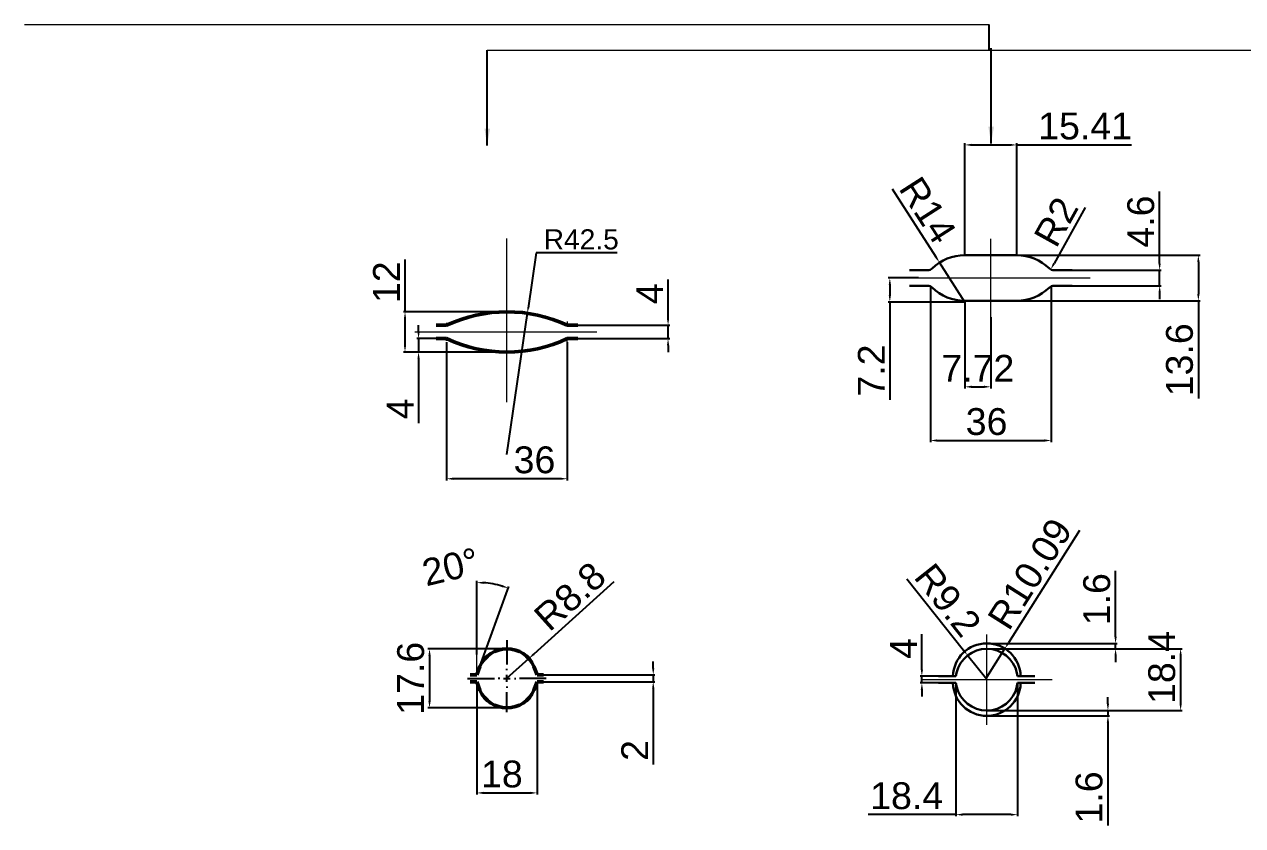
# Model space of a CAD drawing. Header units: millimetres. Extents: x 1526 to 31626, y -4643 to 9189.
# Drawn here: x 23796 to 24522, y 1182 to 1660 of the extents above; entities that cross this region are included whole.
import ezdxf

# ---------------------------------------------------------------- set-up
doc = ezdxf.new("R2010")
doc.units = ezdxf.units.MM
for name, color, linetype, lineweight in [('контурная', 7, 'Continuous', 50), ('размерные', 7, 'Continuous', 25), ('图层2', 1, 'Continuous', 13), ('图层4', 250, 'Continuous', 13)]:
    doc.layers.add(name, color=color, linetype=linetype, lineweight=lineweight)
doc.styles.get("Standard").update_dxf_attribs({"font": 'arial.ttf'})
doc.dimstyles.new('ISO-25', dxfattribs={"dimtxt": 2.5, "dimasz": 2.5, "dimexe": 1.25, "dimexo": 0.625, "dimtad": 1, "dimtxsty": 'Standard', "dimcen": 2.5, "dimadec": 0, "dimazin": 0, "dimtfac": 1, "dimtmove": 0, "dimatfit": 3, "dimfxl": 1, "dimarcsym": 0})
doc.dimstyles.new('ISO-25$0', dxfattribs={"dimscale": 2, "dimtxt": 4, "dimasz": 3, "dimexe": 0.5, "dimexo": 0, "dimgap": 1, "dimtad": 1, "dimtxsty": 'Standard', "dimcen": 3, "dimclrd": 150, "dimclre": 150, "dimadec": 0, "dimazin": 0, "dimtfac": 1, "dimtmove": 0, "dimatfit": 3, "dimfxl": 1, "dimlwd": -1, "dimarcsym": 0})
doc.dimstyles.new('ISO-25$4', dxfattribs={"dimscale": 3, "dimtxt": 4, "dimasz": 1, "dimexe": 0, "dimexo": 1, "dimtad": 1, "dimtih": 1, "dimtoh": 1, "dimtxsty": 'Standard', "dimcen": 2, "dimclrd": 5, "dimclre": 5, "dimclrt": 3, "dimadec": 0, "dimazin": 0, "dimtfac": 1, "dimtmove": 0, "dimatfit": 3, "dimfxl": 1, "dimarcsym": 0})

# ---------------------------------------------------------------- blocks, each defined once
blk = doc.blocks.new('*D840')
at = {"layer": 'Defpoints', "color": 0, "transparency": 16777216}
for p in [(24407.4, 1513.64), (24409.35, 1517.13)]:
    blk.add_point(p, dxfattribs=at)
at = {"layer": '图层4', "color": 0, "lineweight": -2, "transparency": 16777216}
blk.add_line((24427.89, 1550.48), (24409.35, 1517.13), dxfattribs=at)
at = {"layer": '图层4', "color": 0, "transparency": 16777216}
blk.add_solid([(24408.76, 1517.46), (24409.93, 1516.81), (24407.4, 1513.64)], dxfattribs=at)
at = {"layer": '图层4', "color": 0, "lineweight": 13, "transparency": 16777216, "insert": (24410.56, 1542.01), "char_height": 16, "attachment_point": 5, "rotation": 60.92509}
blk.add_mtext('R2', dxfattribs=at)
blk = doc.blocks.new('*D786')
at = {"layer": 'Defpoints', "color": 0, "transparency": 16777216}
for p in [(24311.51, 1508.53), (24328.53, 1508.53), (24356.22, 1494.13)]:
    blk.add_point(p, dxfattribs=at)
at = {"layer": '图层4', "color": 0, "lineweight": -2, "transparency": 16777216}
for p, q in [((24328.53, 1508.53), (24310.51, 1508.53)), ((24311.51, 1504.53), (24311.51, 1498.13)), ((24356.22, 1494.13), (24310.51, 1494.13)), ((24311.51, 1494.13), (24311.51, 1435.94))]:
    blk.add_line(p, q, dxfattribs=at)
at = {"layer": '图层4', "color": 0, "transparency": 16777216}
for points in [[(24310.85, 1504.53), (24312.18, 1504.53), (24311.51, 1508.53)], [(24310.85, 1498.13), (24312.18, 1498.13), (24311.51, 1494.13)]]:
    blk.add_solid(points, dxfattribs=at)
at = {"layer": '图层4', "color": 0, "lineweight": 13, "transparency": 16777216, "insert": (24300.48, 1453.36), "char_height": 16, "attachment_point": 5, "rotation": 90}
blk.add_mtext('7.2', dxfattribs=at)
blk = doc.blocks.new('*D841')
at = {"layer": 'Defpoints', "color": 0, "transparency": 16777216}
for p in [(24356.22, 1494.13), (24371.66, 1485.21), (24371.66, 1443.65)]:
    blk.add_point(p, dxfattribs=at)
at = {"layer": '图层4', "color": 0, "lineweight": -2, "transparency": 16777216}
for p, q in [((24356.22, 1494.13), (24356.22, 1442.65)), ((24371.66, 1485.21), (24371.66, 1442.65)), ((24360.22, 1443.65), (24367.66, 1443.65))]:
    blk.add_line(p, q, dxfattribs=at)
at = {"layer": '图层4', "color": 0, "transparency": 16777216}
for points in [[(24360.22, 1444.31), (24360.22, 1442.98), (24356.22, 1443.65)], [(24367.66, 1444.31), (24367.66, 1442.98), (24371.66, 1443.65)]]:
    blk.add_solid(points, dxfattribs=at)
at = {"layer": '图层4', "color": 0, "lineweight": 13, "transparency": 16777216, "insert": (24363.94, 1454.68), "char_height": 16, "attachment_point": 5}
blk.add_mtext('7.72', dxfattribs=at)
blk = doc.blocks.new('*D842')
at = {"layer": 'Defpoints', "color": 0, "transparency": 16777216}
for p in [(24341.1, 1517.7), (24356.22, 1494.13)]:
    blk.add_point(p, dxfattribs=at)
at = {"layer": '图层4', "color": 0, "lineweight": -2, "transparency": 16777216}
for p, q in [((24312.94, 1561.61), (24338.94, 1521.07)), ((24356.22, 1494.13), (24341.1, 1517.7))]:
    blk.add_line(p, q, dxfattribs=at)
at = {"layer": '图层4', "color": 0, "transparency": 16777216}
blk.add_solid([(24339.5, 1521.43), (24338.38, 1520.71), (24341.1, 1517.7)], dxfattribs=at)
at = {"layer": '图层4', "color": 0, "lineweight": 13, "transparency": 16777216, "insert": (24334.15, 1548.98), "char_height": 16, "attachment_point": 5, "rotation": 302.67589}
blk.add_mtext('R14', dxfattribs=at)
blk = doc.blocks.new('*D843')
at = {"layer": 'Defpoints', "color": 0, "transparency": 16777216}
for p in [(24387.1, 1587.82), (24356.22, 1522.13), (24387.1, 1522.13)]:
    blk.add_point(p, dxfattribs=at)
at = {"layer": '图层4', "color": 0, "lineweight": -2, "transparency": 16777216}
for p, q in [((24356.22, 1522.13), (24356.22, 1588.82)), ((24360.22, 1587.82), (24383.1, 1587.82)), ((24387.1, 1522.13), (24387.1, 1588.82)), ((24387.1, 1587.82), (24455.57, 1587.82))]:
    blk.add_line(p, q, dxfattribs=at)
at = {"layer": '图层4', "color": 0, "transparency": 16777216}
for points in [[(24360.22, 1588.48), (24360.22, 1587.15), (24356.22, 1587.82)], [(24383.1, 1588.48), (24383.1, 1587.15), (24387.1, 1587.82)]]:
    blk.add_solid(points, dxfattribs=at)
at = {"layer": '图层4', "color": 0, "lineweight": 13, "transparency": 16777216, "insert": (24427.87, 1598.99), "char_height": 16, "attachment_point": 5}
blk.add_mtext('15.41', dxfattribs=at)
blk = doc.blocks.new('*D844')
at = {"layer": 'Defpoints', "color": 0, "transparency": 16777216}
for p in [(24335.66, 1503.93), (24407.66, 1503.93), (24407.66, 1411.65)]:
    blk.add_point(p, dxfattribs=at)
at = {"layer": '图层4', "color": 0, "lineweight": -2, "transparency": 16777216}
for p, q in [((24335.66, 1503.93), (24335.66, 1410.65)), ((24407.66, 1503.93), (24407.66, 1410.65)), ((24339.66, 1411.65), (24403.66, 1411.65))]:
    blk.add_line(p, q, dxfattribs=at)
at = {"layer": '图层4', "color": 0, "transparency": 16777216}
for points in [[(24339.66, 1412.32), (24339.66, 1410.98), (24335.66, 1411.65)], [(24403.66, 1412.32), (24403.66, 1410.98), (24407.66, 1411.65)]]:
    blk.add_solid(points, dxfattribs=at)
at = {"layer": '图层4', "color": 0, "lineweight": 13, "transparency": 16777216, "insert": (24369.15, 1422.83), "char_height": 16, "attachment_point": 5}
blk.add_mtext('36', dxfattribs=at)
blk = doc.blocks.new('*D845')
at = {"layer": 'Defpoints', "color": 0, "transparency": 16777216}
for p in [(24420.08, 1513.13), (24472.29, 1513.13), (24420.08, 1503.93)]:
    blk.add_point(p, dxfattribs=at)
at = {"layer": '图层4', "color": 0, "lineweight": -2, "transparency": 16777216}
for p, q in [((24472.29, 1517.13), (24472.29, 1560.01)), ((24420.08, 1513.13), (24473.29, 1513.13)), ((24472.29, 1503.93), (24472.29, 1513.13)), ((24420.08, 1503.93), (24473.29, 1503.93)), ((24472.29, 1499.93), (24472.29, 1495.93))]:
    blk.add_line(p, q, dxfattribs=at)
at = {"layer": '图层4', "color": 0, "transparency": 16777216}
for points in [[(24471.63, 1517.13), (24472.96, 1517.13), (24472.29, 1513.13)], [(24471.63, 1499.93), (24472.96, 1499.93), (24472.29, 1503.93)]]:
    blk.add_solid(points, dxfattribs=at)
at = {"layer": '图层4', "color": 0, "lineweight": 13, "transparency": 16777216, "insert": (24461.12, 1542.13), "char_height": 16, "attachment_point": 5, "rotation": 90}
blk.add_mtext('4.6', dxfattribs=at)
blk = doc.blocks.new('*D846')
at = {"layer": 'Defpoints', "color": 0, "transparency": 16777216}
for p in [(24387.1, 1522.13), (24387.1, 1494.93), (24495.35, 1494.93)]:
    blk.add_point(p, dxfattribs=at)
at = {"layer": '图层4', "color": 0, "lineweight": -2, "transparency": 16777216}
for p, q in [((24387.1, 1522.13), (24496.35, 1522.13)), ((24495.35, 1518.13), (24495.35, 1498.93)), ((24387.1, 1494.93), (24496.35, 1494.93)), ((24495.35, 1494.93), (24495.35, 1436.73))]:
    blk.add_line(p, q, dxfattribs=at)
at = {"layer": '图层4', "color": 0, "transparency": 16777216}
for points in [[(24494.69, 1518.13), (24496.02, 1518.13), (24495.35, 1522.13)], [(24494.69, 1498.93), (24496.02, 1498.93), (24495.35, 1494.93)]]:
    blk.add_solid(points, dxfattribs=at)
at = {"layer": '图层4', "color": 0, "lineweight": 13, "transparency": 16777216, "insert": (24484.18, 1459.76), "char_height": 16, "attachment_point": 5, "rotation": 90}
blk.add_mtext('13.6', dxfattribs=at)
blk = doc.blocks.new('*D847')
at = {"layer": 'Defpoints', "color": 0, "transparency": 16777216}
for p in [(24357.86, 1283.57), (24369.28, 1269.14)]:
    blk.add_point(p, dxfattribs=at)
at = {"layer": '图层4', "color": 0, "lineweight": -2, "transparency": 16777216}
for p, q in [((24321.72, 1329.29), (24355.38, 1286.71)), ((24369.28, 1269.14), (24357.86, 1283.57))]:
    blk.add_line(p, q, dxfattribs=at)
at = {"layer": '图层4', "color": 0, "transparency": 16777216}
blk.add_solid([(24355.91, 1287.12), (24354.86, 1286.29), (24357.86, 1283.57)], dxfattribs=at)
at = {"layer": '图层4', "color": 0, "lineweight": 13, "transparency": 16777216, "insert": (24346.07, 1316.49), "char_height": 16, "attachment_point": 5, "rotation": 308.33071}
blk.add_mtext('R9.2', dxfattribs=at)
blk = doc.blocks.new('*D848')
at = {"layer": 'Defpoints', "color": 0, "transparency": 16777216}
for p in [(24380.06, 1287.62), (24369.28, 1270.56)]:
    blk.add_point(p, dxfattribs=at)
at = {"layer": '图层4', "color": 0, "lineweight": -2, "transparency": 16777216}
for p, q in [((24424.57, 1358.07), (24382.19, 1291)), ((24369.28, 1270.56), (24380.06, 1287.62))]:
    blk.add_line(p, q, dxfattribs=at)
at = {"layer": '图层4', "color": 0, "transparency": 16777216}
blk.add_solid([(24381.63, 1291.35), (24382.76, 1290.64), (24380.06, 1287.62)], dxfattribs=at)
at = {"layer": '图层4', "color": 0, "lineweight": 13, "transparency": 16777216, "insert": (24395.01, 1332.19), "char_height": 16, "attachment_point": 5, "rotation": 57.71303}
blk.add_mtext('R10.09', dxfattribs=at)
blk = doc.blocks.new('*D849')
at = {"layer": 'Defpoints', "color": 0, "transparency": 16777216}
for p in [(24330.6, 1271.14), (24340.58, 1271.14), (24340.58, 1267.14)]:
    blk.add_point(p, dxfattribs=at)
at = {"layer": '图层4', "color": 0, "lineweight": -2, "transparency": 16777216}
for p, q in [((24330.6, 1275.14), (24330.6, 1296.2)), ((24340.58, 1271.14), (24329.6, 1271.14)), ((24330.6, 1267.14), (24330.6, 1271.14)), ((24340.58, 1267.14), (24329.6, 1267.14)), ((24330.6, 1263.14), (24330.6, 1259.14))]:
    blk.add_line(p, q, dxfattribs=at)
at = {"layer": '图层4', "color": 0, "transparency": 16777216}
for points in [[(24329.93, 1275.14), (24331.27, 1275.14), (24330.6, 1271.14)], [(24329.93, 1263.14), (24331.27, 1263.14), (24330.6, 1267.14)]]:
    blk.add_solid(points, dxfattribs=at)
at = {"layer": '图层4', "color": 0, "lineweight": 13, "transparency": 16777216, "insert": (24319.6, 1287.67), "char_height": 16, "attachment_point": 5, "rotation": 90}
blk.add_mtext('4', dxfattribs=at)
blk = doc.blocks.new('*D850')
at = {"layer": 'Defpoints', "color": 0, "transparency": 16777216}
for p in [(24369.28, 1250.74), (24369.28, 1247.54), (24441.46, 1247.54)]:
    blk.add_point(p, dxfattribs=at)
at = {"layer": '图层4', "color": 0, "lineweight": -2, "transparency": 16777216}
for p, q in [((24441.46, 1254.74), (24441.46, 1258.74)), ((24369.28, 1250.74), (24442.46, 1250.74)), ((24441.46, 1250.74), (24441.46, 1247.54)), ((24369.28, 1247.54), (24442.46, 1247.54)), ((24441.46, 1243.54), (24441.46, 1182.1))]:
    blk.add_line(p, q, dxfattribs=at)
at = {"layer": '图层4', "color": 0, "transparency": 16777216}
for points in [[(24440.8, 1254.74), (24442.13, 1254.74), (24441.46, 1250.74)], [(24440.8, 1243.54), (24442.13, 1243.54), (24441.46, 1247.54)]]:
    blk.add_solid(points, dxfattribs=at)
at = {"layer": '图层4', "color": 0, "lineweight": 13, "transparency": 16777216, "insert": (24430.29, 1198.91), "char_height": 16, "attachment_point": 5, "rotation": 90}
blk.add_mtext('1.6', dxfattribs=at)
blk = doc.blocks.new('*D851')
at = {"layer": 'Defpoints', "color": 0, "transparency": 16777216}
for p in [(24369.28, 1290.74), (24369.28, 1287.54), (24446.03, 1290.74)]:
    blk.add_point(p, dxfattribs=at)
at = {"layer": '图层4', "color": 0, "lineweight": -2, "transparency": 16777216}
for p, q in [((24446.03, 1294.74), (24446.03, 1333.88)), ((24369.28, 1290.74), (24447.03, 1290.74)), ((24369.28, 1287.54), (24447.03, 1287.54)), ((24446.03, 1287.54), (24446.03, 1290.74)), ((24446.03, 1283.54), (24446.03, 1279.54))]:
    blk.add_line(p, q, dxfattribs=at)
at = {"layer": '图层4', "color": 0, "transparency": 16777216}
for points in [[(24445.36, 1294.74), (24446.7, 1294.74), (24446.03, 1290.74)], [(24445.36, 1283.54), (24446.7, 1283.54), (24446.03, 1287.54)]]:
    blk.add_solid(points, dxfattribs=at)
at = {"layer": '图层4', "color": 0, "lineweight": 13, "transparency": 16777216, "insert": (24434.86, 1317.07), "char_height": 16, "attachment_point": 5, "rotation": 90}
blk.add_mtext('1.6', dxfattribs=at)
blk = doc.blocks.new('*D852')
at = {"layer": 'Defpoints', "color": 0, "transparency": 16777216}
for p in [(24369.28, 1287.54), (24369.28, 1250.74), (24484.79, 1250.74)]:
    blk.add_point(p, dxfattribs=at)
at = {"layer": '图层4', "color": 0, "lineweight": -2, "transparency": 16777216}
for p, q in [((24369.28, 1287.54), (24485.79, 1287.54)), ((24484.79, 1283.54), (24484.79, 1254.74)), ((24369.28, 1250.74), (24485.79, 1250.74))]:
    blk.add_line(p, q, dxfattribs=at)
at = {"layer": '图层4', "color": 0, "transparency": 16777216}
for points in [[(24484.12, 1283.54), (24485.46, 1283.54), (24484.79, 1287.54)], [(24484.12, 1254.74), (24485.46, 1254.74), (24484.79, 1250.74)]]:
    blk.add_solid(points, dxfattribs=at)
at = {"layer": '图层4', "color": 0, "lineweight": 13, "transparency": 16777216, "insert": (24473.62, 1276.37), "char_height": 16, "attachment_point": 5, "rotation": 90}
blk.add_mtext('18.4', dxfattribs=at)
blk = doc.blocks.new('*D853')
at = {"layer": 'Defpoints', "color": 0, "transparency": 16777216}
for p in [(24350.88, 1267.14), (24387.68, 1267.14), (24387.68, 1188.66)]:
    blk.add_point(p, dxfattribs=at)
at = {"layer": '图层4', "color": 0, "lineweight": -2, "transparency": 16777216}
for p, q in [((24350.88, 1267.14), (24350.88, 1187.66)), ((24387.68, 1267.14), (24387.68, 1187.66)), ((24350.88, 1188.66), (24298.55, 1188.66)), ((24383.68, 1188.66), (24354.88, 1188.66))]:
    blk.add_line(p, q, dxfattribs=at)
at = {"layer": '图层4', "color": 0, "transparency": 16777216}
for points in [[(24354.88, 1189.32), (24354.88, 1187.99), (24350.88, 1188.66)], [(24383.68, 1189.32), (24383.68, 1187.99), (24387.68, 1188.66)]]:
    blk.add_solid(points, dxfattribs=at)
at = {"layer": '图层4', "color": 0, "lineweight": 13, "transparency": 16777216, "insert": (24321.54, 1199.83), "char_height": 16, "attachment_point": 5}
blk.add_mtext('18.4', dxfattribs=at)
blk = doc.blocks.new('*D808')
at = {"layer": 'Defpoints', "color": 0, "transparency": 16777216}
for p in [(24105.12, 1271.9), (24170.53, 1271.9), (24105.12, 1267.9)]:
    blk.add_point(p, dxfattribs=at)
at = {"layer": '图层4', "color": 0, "lineweight": -2, "transparency": 16777216}
for p, q in [((24170.53, 1275.9), (24170.53, 1279.9)), ((24105.12, 1271.9), (24171.53, 1271.9)), ((24170.53, 1271.9), (24170.53, 1267.9)), ((24105.12, 1267.9), (24171.53, 1267.9)), ((24170.53, 1263.9), (24170.53, 1218.6))]:
    blk.add_line(p, q, dxfattribs=at)
at = {"layer": '图层4', "color": 0, "transparency": 16777216}
for points in [[(24169.86, 1275.9), (24171.19, 1275.9), (24170.53, 1271.9)], [(24169.86, 1263.9), (24171.19, 1263.9), (24170.53, 1267.9)]]:
    blk.add_solid(points, dxfattribs=at)
at = {"layer": '图层4', "color": 0, "lineweight": 13, "transparency": 16777216, "insert": (24159.49, 1226.9), "char_height": 16, "attachment_point": 5, "rotation": 90}
blk.add_mtext('2', dxfattribs=at)
blk = doc.blocks.new('*D809')
at = {"layer": 'Defpoints', "color": 0, "transparency": 16777216}
for p in [(24065.35, 1267.9), (24101.28, 1267.9), (24101.28, 1201.61)]:
    blk.add_point(p, dxfattribs=at)
at = {"layer": '图层4', "color": 0, "lineweight": -2, "transparency": 16777216}
for p, q in [((24065.35, 1267.9), (24065.35, 1200.61)), ((24101.28, 1267.9), (24101.28, 1200.61)), ((24069.35, 1201.61), (24097.28, 1201.61))]:
    blk.add_line(p, q, dxfattribs=at)
at = {"layer": '图层4', "color": 0, "transparency": 16777216}
for points in [[(24069.35, 1202.28), (24069.35, 1200.94), (24065.35, 1201.61)], [(24097.28, 1202.28), (24097.28, 1200.94), (24101.28, 1201.61)]]:
    blk.add_solid(points, dxfattribs=at)
at = {"layer": '图层4', "color": 0, "lineweight": 13, "transparency": 16777216, "insert": (24080.32, 1212.78), "char_height": 16, "attachment_point": 5}
blk.add_mtext('18', dxfattribs=at)
blk = doc.blocks.new('*D810')
at = {"layer": 'Defpoints', "color": 0, "transparency": 16777216}
for p in [(24083.31, 1287.5), (24037.21, 1252.3), (24083.31, 1252.3)]:
    blk.add_point(p, dxfattribs=at)
at = {"layer": '图层4', "color": 0, "lineweight": -2, "transparency": 16777216}
for p, q in [((24083.31, 1287.5), (24036.21, 1287.5)), ((24037.21, 1283.5), (24037.21, 1256.3)), ((24083.31, 1252.3), (24036.21, 1252.3))]:
    blk.add_line(p, q, dxfattribs=at)
at = {"layer": '图层4', "color": 0, "transparency": 16777216}
for points in [[(24036.54, 1283.5), (24037.88, 1283.5), (24037.21, 1287.5)], [(24036.54, 1256.3), (24037.88, 1256.3), (24037.21, 1252.3)]]:
    blk.add_solid(points, dxfattribs=at)
at = {"layer": '图层4', "color": 0, "lineweight": 13, "transparency": 16777216, "insert": (24026.04, 1269.9), "char_height": 16, "attachment_point": 5, "rotation": 90}
blk.add_mtext('17.6', dxfattribs=at)
blk = doc.blocks.new('*D896')
at = {"layer": 'Defpoints', "color": 0, "transparency": 16777216}
for p in [(24078.06, 1325.5), (24065.35, 1284.16), (24065.35, 1271.9), (24065.35, 1271.9), (24067.2, 1276.98)]:
    blk.add_point(p, dxfattribs=at)
at = {"layer": '图层4', "color": 0, "lineweight": -2, "transparency": 16777216}
for p, q in [((24065.35, 1284.16), (24065.35, 1327.99)), ((24067.2, 1276.98), (24084.54, 1324.61))]:
    blk.add_line(p, q, dxfattribs=at)
blk.add_arc((24065.35, 1271.9), 55.09, 74.16094, 85.83906, dxfattribs=at)
at = {"layer": '图层4', "color": 0, "transparency": 16777216}
for points in [[(24069.32, 1326.18), (24069.37, 1327.51), (24065.35, 1326.99)], [(24080.59, 1325.53), (24080.18, 1324.26), (24084.19, 1323.67)]]:
    blk.add_solid(points, dxfattribs=at)
at = {"layer": '图层4', "color": 0, "lineweight": 13, "transparency": 16777216, "insert": (24049.79, 1336.3), "char_height": 16, "attachment_point": 5, "rotation": 13.5836}
blk.add_mtext('20°', dxfattribs=at)
blk = doc.blocks.new('*D897')
at = {"layer": 'Defpoints', "color": 0, "transparency": 16777216}
for p in [(24096.39, 1281.67), (24083.31, 1269.9)]:
    blk.add_point(p, dxfattribs=at)
at = {"layer": '图层4', "color": 0, "lineweight": -2, "transparency": 16777216}
for p, q in [((24147.14, 1327.36), (24099.37, 1284.35)), ((24083.31, 1269.9), (24096.39, 1281.67))]:
    blk.add_line(p, q, dxfattribs=at)
at = {"layer": '图层4', "color": 0, "transparency": 16777216}
blk.add_solid([(24098.92, 1284.85), (24099.81, 1283.85), (24096.39, 1281.67)], dxfattribs=at)
at = {"layer": '图层4', "color": 0, "lineweight": 13, "transparency": 16777216, "insert": (24120.91, 1318.78), "char_height": 16, "attachment_point": 5, "rotation": 41.99954}
blk.add_mtext('R8.8', dxfattribs=at)
blk = doc.blocks.new('*D900')
at = {"layer": 'Defpoints', "color": 0, "transparency": 16777216}
for p in [(24044.21, 1472.36), (24030.69, 1464.36), (24083.31, 1464.36)]:
    blk.add_point(p, dxfattribs=at)
at = {"layer": '图层4', "color": 0, "lineweight": -2, "transparency": 16777216}
for p, q in [((24030.69, 1476.36), (24030.69, 1480.36)), ((24044.21, 1472.36), (24029.69, 1472.36)), ((24030.69, 1472.36), (24030.69, 1464.36)), ((24083.31, 1464.36), (24029.69, 1464.36)), ((24030.69, 1460.36), (24030.69, 1421.97))]:
    blk.add_line(p, q, dxfattribs=at)
at = {"layer": '图层4', "color": 0, "transparency": 16777216}
for points in [[(24030.02, 1476.36), (24031.35, 1476.36), (24030.69, 1472.36)], [(24030.02, 1460.36), (24031.35, 1460.36), (24030.69, 1464.36)]]:
    blk.add_solid(points, dxfattribs=at)
at = {"layer": '图层4', "color": 0, "lineweight": 13, "transparency": 16777216, "insert": (24019.69, 1430.5), "char_height": 16, "attachment_point": 5, "rotation": 90}
blk.add_mtext('4', dxfattribs=at)
blk = doc.blocks.new('*D901')
at = {"color": 5, "lineweight": -2, "transparency": 16777216}
for p, q in [((24100.74, 1523.45), (24095.95, 1490.45)), ((24148.99, 1523.45), (24100.74, 1523.45)), ((24083.31, 1403.36), (24095.52, 1487.48))]:
    blk.add_line(p, q, dxfattribs=at)
at = {"color": 5, "transparency": 16777216}
blk.add_solid([(24095.46, 1490.52), (24096.45, 1490.37), (24095.52, 1487.48)], dxfattribs=at)
at = {"layer": 'Defpoints', "color": 0, "transparency": 16777216}
for p in [(24095.52, 1487.48), (24083.31, 1403.36)]:
    blk.add_point(p, dxfattribs=at)
at = {"color": 3, "lineweight": 13, "transparency": 16777216, "insert": (24127.62, 1531.45), "char_height": 12, "attachment_point": 5}
blk.add_mtext('R42.5', dxfattribs=at)
blk = doc.blocks.new('*D902')
at = {"layer": 'Defpoints', "color": 0, "transparency": 16777216}
for p in [(24047.31, 1470.18), (24119.31, 1470.18), (24047.31, 1388.86)]:
    blk.add_point(p, dxfattribs=at)
at = {"layer": '图层4', "color": 0, "lineweight": -2, "transparency": 16777216}
for p, q in [((24047.31, 1470.18), (24047.31, 1387.86)), ((24119.31, 1470.18), (24119.31, 1387.86)), ((24115.31, 1388.86), (24051.31, 1388.86))]:
    blk.add_line(p, q, dxfattribs=at)
at = {"layer": '图层4', "color": 0, "transparency": 16777216}
for points in [[(24051.31, 1389.52), (24051.31, 1388.19), (24047.31, 1388.86)], [(24115.31, 1389.52), (24115.31, 1388.19), (24119.31, 1388.86)]]:
    blk.add_solid(points, dxfattribs=at)
at = {"layer": '图层4', "color": 0, "lineweight": 13, "transparency": 16777216, "insert": (24099.75, 1400.03), "char_height": 16, "attachment_point": 5}
blk.add_mtext('36', dxfattribs=at)
blk = doc.blocks.new('*D903')
at = {"layer": 'Defpoints', "color": 0, "transparency": 16777216}
for p in [(24125.53, 1480.36), (24179.36, 1480.36), (24125.53, 1472.36)]:
    blk.add_point(p, dxfattribs=at)
at = {"layer": '图层4', "color": 0, "lineweight": -2, "transparency": 16777216}
for p, q in [((24179.36, 1484.36), (24179.36, 1507.66)), ((24125.53, 1480.36), (24180.36, 1480.36)), ((24179.36, 1472.36), (24179.36, 1480.36)), ((24125.53, 1472.36), (24180.36, 1472.36)), ((24179.36, 1468.36), (24179.36, 1464.36))]:
    blk.add_line(p, q, dxfattribs=at)
at = {"layer": '图层4', "color": 0, "transparency": 16777216}
for points in [[(24178.69, 1484.36), (24180.03, 1484.36), (24179.36, 1480.36)], [(24178.69, 1468.36), (24180.03, 1468.36), (24179.36, 1472.36)]]:
    blk.add_solid(points, dxfattribs=at)
at = {"layer": '图层4', "color": 0, "lineweight": 13, "transparency": 16777216, "insert": (24168.36, 1499.12), "char_height": 16, "attachment_point": 5, "rotation": 90}
blk.add_mtext('4', dxfattribs=at)
blk = doc.blocks.new('*D904')
at = {"layer": 'Defpoints', "color": 0, "transparency": 16777216}
for p in [(24022.61, 1488.36), (24083.31, 1488.36), (24083.31, 1464.36)]:
    blk.add_point(p, dxfattribs=at)
at = {"layer": '图层4', "color": 0, "lineweight": -2, "transparency": 16777216}
for p, q in [((24022.61, 1488.36), (24022.61, 1519.61)), ((24083.31, 1488.36), (24021.61, 1488.36)), ((24022.61, 1468.36), (24022.61, 1484.36)), ((24083.31, 1464.36), (24021.61, 1464.36))]:
    blk.add_line(p, q, dxfattribs=at)
at = {"layer": '图层4', "color": 0, "transparency": 16777216}
for points in [[(24021.94, 1484.36), (24023.27, 1484.36), (24022.61, 1488.36)], [(24021.94, 1468.36), (24023.27, 1468.36), (24022.61, 1464.36)]]:
    blk.add_solid(points, dxfattribs=at)
at = {"layer": '图层4', "color": 0, "lineweight": 13, "transparency": 16777216, "insert": (24011.57, 1505.98), "char_height": 16, "attachment_point": 5, "rotation": 90}
blk.add_mtext('12', dxfattribs=at)

msp = doc.modelspace()

# ---------------------------------------------------------------- linework, layer by layer
at = {"lineweight": 13}
for p, q in [((23795.78465, 1659.67716), (24370.4223, 1659.67716)), ((24071.59159, 1644.3276), (24695.24071, 1644.3276)), ((24047.31364, 1481.72743), (24047.31364, 1480.35852)), ((24119.31364, 1482.53511), (24119.31364, 1480.35852)), ((24047.31364, 1470.9896), (24047.31364, 1472.35852)), ((24119.31364, 1470.18193), (24119.31364, 1472.35852)), ((24065.35173, 1271.89695), (24065.35173, 1284.15965))]:
    msp.add_line(p, q, dxfattribs=at)
at = {"color": 3, "linetype": 'ByBlock'}
for p, q in [((24083.31364, 1292.63089), (24083.31364, 1278.09695)), ((24083.31364, 1274.71867), (24083.31364, 1275.52374)), ((24083.31364, 1267.90142), (24083.31364, 1271.89247)), ((24059.90436, 1269.89695), (24075.83693, 1269.89695)), ((24079.01506, 1269.89695), (24078.20999, 1269.89695)), ((24081.31812, 1269.89695), (24085.30917, 1269.89695)), ((24083.31364, 1265.07523), (24083.31364, 1264.27015)), ((24087.81886, 1269.89695), (24088.62394, 1269.89695)), ((24106.72292, 1269.89695), (24090.79035, 1269.89695)), ((24083.31364, 1249.79721), (24083.31364, 1261.69695))]:
    msp.add_line(p, q, dxfattribs=at)
at = {"layer": 'контурная'}
for p, q in [((24047.31364, 1480.35852), (24041.09851, 1480.35852)), ((24119.31364, 1480.35852), (24125.52878, 1480.35852)), ((24047.31364, 1472.35852), (24041.09851, 1472.35852)), ((24119.31364, 1472.35852), (24125.52878, 1472.35852)), ((24065.35173, 1271.89695), (24061.50334, 1271.89695)), ((24065.35173, 1271.89695), (24067.20169, 1276.97966)), ((24101.27556, 1271.89695), (24099.4256, 1276.97966)), ((24101.27556, 1271.89695), (24105.12395, 1271.89695)), ((24065.35173, 1267.89695), (24061.50334, 1267.89695)), ((24065.35173, 1267.89695), (24067.20169, 1262.81423)), ((24101.27556, 1267.89695), (24099.4256, 1262.81423)), ((24101.27556, 1267.89695), (24105.12395, 1267.89695))]:
    msp.add_line(p, q, dxfattribs=at)
for centre, radius, start, end in [((24083.31364, 1403.35852), 85, 64.94238458, 115.05761542), ((24083.31364, 1549.35852), 85, 244.94238458, 295.05761542), ((24083.31364, 1269.89695), 17.6, 23.72999309, 156.27000691), ((24083.31364, 1269.89695), 17.6, 203.72999309, 336.27000691)]:
    msp.add_arc(centre, radius, start, end, dxfattribs=at)
at = {"layer": 'размерные'}
msp.add_line((24370.4223, 1659.67716), (24370.4223, 1644.3276), dxfattribs=at)
at = {"layer": '图层2', "lineweight": 13, "ltscale": 3}
for p, q in [((24083.31364, 1434.57055), (24083.31364, 1532.08452)), ((24371.65816, 1485.21014), (24371.65816, 1531.85697)), ((24312.49491, 1508.53356), (24430.8214, 1508.53356)), ((24028.47567, 1476.35852), (24136.98819, 1476.35852)), ((24369.27574, 1242.18946), (24369.27574, 1296.08432)), ((24330.28416, 1269.13689), (24408.26732, 1269.13689))]:
    msp.add_line(p, q, dxfattribs=at)
at = {"layer": '图层2', "color": 0, "lineweight": 30}
for p, q in [((24356.21816, 1522.13356), (24387.09816, 1522.13356)), ((24323.23224, 1513.13356), (24333.96956, 1513.13356)), ((24409.34675, 1513.13356), (24420.08407, 1513.13356)), ((24323.23224, 1503.93356), (24333.96956, 1503.93356)), ((24409.34675, 1503.93356), (24420.08407, 1503.93356)), ((24356.21816, 1494.93356), (24387.09816, 1494.93356)), ((24340.57995, 1271.13689), (24350.87574, 1271.13689)), ((24350.87574, 1271.13689), (24351.30545, 1273.09018)), ((24387.67574, 1271.13689), (24387.24603, 1273.09018)), ((24387.67574, 1271.13689), (24397.97153, 1271.13689)), ((24340.57995, 1267.13689), (24350.87574, 1267.13689)), ((24350.87574, 1267.13689), (24351.30545, 1265.1836)), ((24387.67574, 1267.13689), (24387.24603, 1265.1836)), ((24387.67574, 1267.13689), (24397.97153, 1267.13689))]:
    msp.add_line(p, q, dxfattribs=at)
for centre, radius, start, end in [((24356.21816, 1494.13356), 28, 90, 134.04862567), ((24387.09816, 1494.13356), 28, 45.95137433, 90), ((24333.96956, 1517.13356), 4, 270, 314.04862567), ((24409.34675, 1517.13356), 4, 225.95137433, 270), ((24333.96956, 1499.93356), 4, 45.95137433, 90), ((24356.21816, 1522.93356), 28, 225.95137433, 270), ((24387.09816, 1522.93356), 28, 270, 314.04862567), ((24409.34675, 1499.93356), 4, 90, 134.04862567), ((24369.27574, 1270.55689), 20.18, 1.6469836, 178.3530164), ((24369.27574, 1269.13689), 18.4, 12.4068958, 167.5931042), ((24369.27574, 1267.71689), 20.18, 181.6469836, 358.3530164), ((24369.27574, 1269.13689), 18.4, 192.4068958, 347.5931042)]:
    msp.add_arc(centre, radius, start, end, dxfattribs=at)
at = {"layer": '图层4', "color": 5, "lineweight": 13}
for p, q in [((24333.96956, 1513.13356), (24335.65816, 1513.13356)), ((24336.75063, 1514.25856), (24335.65816, 1513.13356)), ((24406.56568, 1514.25856), (24407.65816, 1513.13356)), ((24407.65816, 1513.13356), (24409.34675, 1513.13356)), ((24333.96956, 1503.93356), (24335.65816, 1503.93356)), ((24335.65816, 1503.93356), (24336.75063, 1502.80856)), ((24406.56568, 1502.80856), (24407.65816, 1503.93356)), ((24407.65816, 1503.93356), (24409.34675, 1503.93356))]:
    msp.add_line(p, q, dxfattribs=at)

# ---------------------------------------------------------------- dimensions: what is measured, and where the dimension line sits
at = {"lineweight": 13}
dim = msp.add_radius_dim(center=(24083.31364, 1403.35852), mpoint=(24095.52006, 1487.4775), text='R42.5', dimstyle='ISO-25$4', dxfattribs=at)
dim.commit()
dim.dimension.update_dxf_attribs({"geometry": '*D901', "text_midpoint": (24127.61536, 1523.45255), "dimtype": 164})
at = {"layer": '图层4', "color": 0, "lineweight": 13}
for base, p1, p2, text, picture, middle in [((24387.09816, 1587.81789), (24356.21816, 1522.13356), (24387.09816, 1522.13356), '15.41', '*D843', (24427.87286, 1587.81789)), ((24407.65816, 1411.6507), (24335.65816, 1503.93356), (24407.65816, 1503.93356), '36', '*D844', (24369.15002, 1411.6507)), ((24371.65816, 1443.64831), (24356.21816, 1494.13356), (24371.65816, 1485.21014), '7.72', '*D841', (24363.93816, 1443.64831)), ((24047.31364, 1388.85581), (24119.31364, 1470.18193), (24047.31364, 1470.18193), '36', '*D902', (24099.74934, 1388.85581)), ((24101.27556, 1201.60918), (24065.35173, 1267.89695), (24101.27556, 1267.89695), '18', '*D809', (24080.31891, 1201.60918)), ((24387.67574, 1188.65585), (24350.87574, 1267.13689), (24387.67574, 1267.13689), '18.4', '*D853', (24321.54241, 1188.65585))]:
    dim = msp.add_linear_dim(base=base, p1=p1, p2=p2, text=text, dimstyle='ISO-25$0', override={"dimscale": 1, "dimtxt": 16, "dimasz": 4, "dimexe": 1, "dimgap": 3, "dimcen": 2.5, "dimclrd": 0, "dimclre": 0, "dimlwd": 65534}, dxfattribs=at)
    dim.commit()
    dim.dimension.update_dxf_attribs({"geometry": picture, "text_midpoint": middle, "dimtype": 160})
for center, mpoint, text, picture, middle in [((24356.21816, 1494.13356), (24341.10134, 1517.70222), 'R14', '*D842', (24334.1465, 1548.98084)), ((24369.27574, 1270.55689), (24380.05509, 1287.61673), 'R10.09', '*D848', (24395.00714, 1332.19023)), ((24369.27574, 1269.13689), (24357.86407, 1283.57066), 'R9.2', '*D847', (24346.07277, 1316.49359))]:
    dim = msp.add_radius_dim(center=center, mpoint=mpoint, text=text, dimstyle='ISO-25$4', override={"dimscale": 1, "dimtxt": 16, "dimasz": 4, "dimexe": 1, "dimexo": 0, "dimgap": 3, "dimtih": 0, "dimtoh": 0, "dimcen": 2.5, "dimclrd": 0, "dimclre": 0, "dimclrt": 0}, dxfattribs=at)
    dim.commit()
    dim.dimension.update_dxf_attribs({"geometry": picture, "text_midpoint": middle})
for center, mpoint, text, picture, middle in [((24409.34675, 1517.13356), (24407.40294, 1513.63762), 'R2', '*D840', (24420.1997, 1536.65256)), ((24083.31364, 1269.89695), (24096.39309, 1281.67354), 'R8.8', '*D897', (24128.38313, 1310.47704))]:
    dim = msp.add_radius_dim(center=center, mpoint=mpoint, text=text, dimstyle='ISO-25$4', override={"dimscale": 1, "dimtxt": 16, "dimasz": 4, "dimexe": 1, "dimexo": 0, "dimgap": 3, "dimtih": 0, "dimtoh": 0, "dimcen": 2.5, "dimclrd": 0, "dimclre": 0, "dimclrt": 0}, dxfattribs=at)
    dim.commit()
    dim.dimension.update_dxf_attribs({"geometry": picture, "text_midpoint": middle, "dimtype": 164})
for base, p1, p2, text, picture, middle in [((24472.29337, 1513.13356), (24420.08407, 1503.93356), (24420.08407, 1513.13356), '4.6', '*D845', (24472.29337, 1542.13356)), ((24495.35344, 1494.93356), (24387.09816, 1522.13356), (24387.09816, 1494.93356), '13.6', '*D846', (24495.35344, 1459.75663)), ((24179.36164, 1480.35852), (24125.52878, 1472.35852), (24125.52878, 1480.35852), '4', '*D903', (24179.36164, 1499.12355)), ((24311.51339, 1508.53356), (24356.21816, 1494.13356), (24328.52638, 1508.53356), '7.2', '*D786', (24311.51339, 1453.35711)), ((24030.68593, 1464.35852), (24044.20608, 1472.35852), (24083.31364, 1464.35852), '4', '*D900', (24030.68593, 1430.50158)), ((24446.03108, 1290.73689), (24369.27574, 1287.53689), (24369.27574, 1290.73689), '1.6', '*D851', (24446.03108, 1317.07022)), ((24484.78902, 1250.73689), (24369.27574, 1287.53689), (24369.27574, 1250.73689), '18.4', '*D852', (24484.78902, 1276.36686)), ((24037.2087, 1252.29695), (24083.31364, 1287.49695), (24083.31364, 1252.29695), '17.6', '*D810', (24037.2087, 1269.89695)), ((24170.52746, 1271.89695), (24105.12395, 1267.89695), (24105.12395, 1271.89695), '2', '*D808', (24170.52746, 1226.89557)), ((24441.46211, 1247.53689), (24369.27574, 1250.73689), (24369.27574, 1247.53689), '1.6', '*D850', (24441.46211, 1198.90779))]:
    dim = msp.add_linear_dim(base=base, p1=p1, p2=p2, angle=90, text=text, dimstyle='ISO-25$0', override={"dimscale": 1, "dimtxt": 16, "dimasz": 4, "dimexe": 1, "dimgap": 3, "dimcen": 2.5, "dimclrd": 0, "dimclre": 0, "dimlwd": 65534}, dxfattribs=at)
    dim.commit()
    dim.dimension.update_dxf_attribs({"geometry": picture, "text_midpoint": middle, "dimtype": 160})
dim = msp.add_linear_dim(base=(24022.60612, 1488.35852), p1=(24083.31364, 1464.35852), p2=(24083.31364, 1488.35852), angle=90, text='12', dimstyle='ISO-25$0', override={"dimscale": 1, "dimtxt": 16, "dimasz": 4, "dimexe": 1, "dimgap": 3, "dimcen": 2.5, "dimclrd": 0, "dimclre": 0, "dimlwd": 65534}, dxfattribs=at)
dim.commit()
dim.dimension.update_dxf_attribs({"geometry": '*D904', "text_midpoint": (24011.57338, 1505.98335)})
dim = msp.add_angular_dim_2l(base=(24078.05675, 1325.50364), line1=((24065.35173, 1271.89695), (24065.35173, 1284.15965)), line2=((24065.35173, 1271.89695), (24067.20169, 1276.97966)), dimstyle='ISO-25', override={"dimtxt": 16, "dimasz": 4, "dimexe": 1, "dimexo": 0, "dimgap": 3}, dxfattribs=at)
dim.commit()
dim.dimension.update_dxf_attribs({"geometry": '*D896', "text_midpoint": (24052.41268, 1325.44764), "dimtype": 162})
dim = msp.add_linear_dim(base=(24330.60151, 1271.13689), p1=(24340.57995, 1267.13689), p2=(24340.57995, 1271.13689), angle=90, dimstyle='ISO-25$0', override={"dimscale": 1, "dimtxt": 16, "dimasz": 4, "dimexe": 1, "dimgap": 3, "dimcen": 2.5, "dimclrd": 0, "dimclre": 0, "dimlwd": 65534}, dxfattribs=at)
dim.commit()
dim.dimension.update_dxf_attribs({"geometry": '*D849', "text_midpoint": (24319.60151, 1287.67031)})

# ---------------------------------------------------------------- leaders
at = {"layer": '图层4', "color": 1, "lineweight": 13}
for points in [[(24071.59159, 1587.47965), (24071.59159, 1644.3276)], [(24371.87426, 1588.63159), (24371.87426, 1645.47953)]]:
    msp.add_leader(points, dimstyle='ISO-25', override={"dimtxt": 7, "dimasz": 10, "dimexe": 1, "dimexo": 0, "dimgap": 2.5}, dxfattribs=at)

doc.saveas('drawing.dxf')
